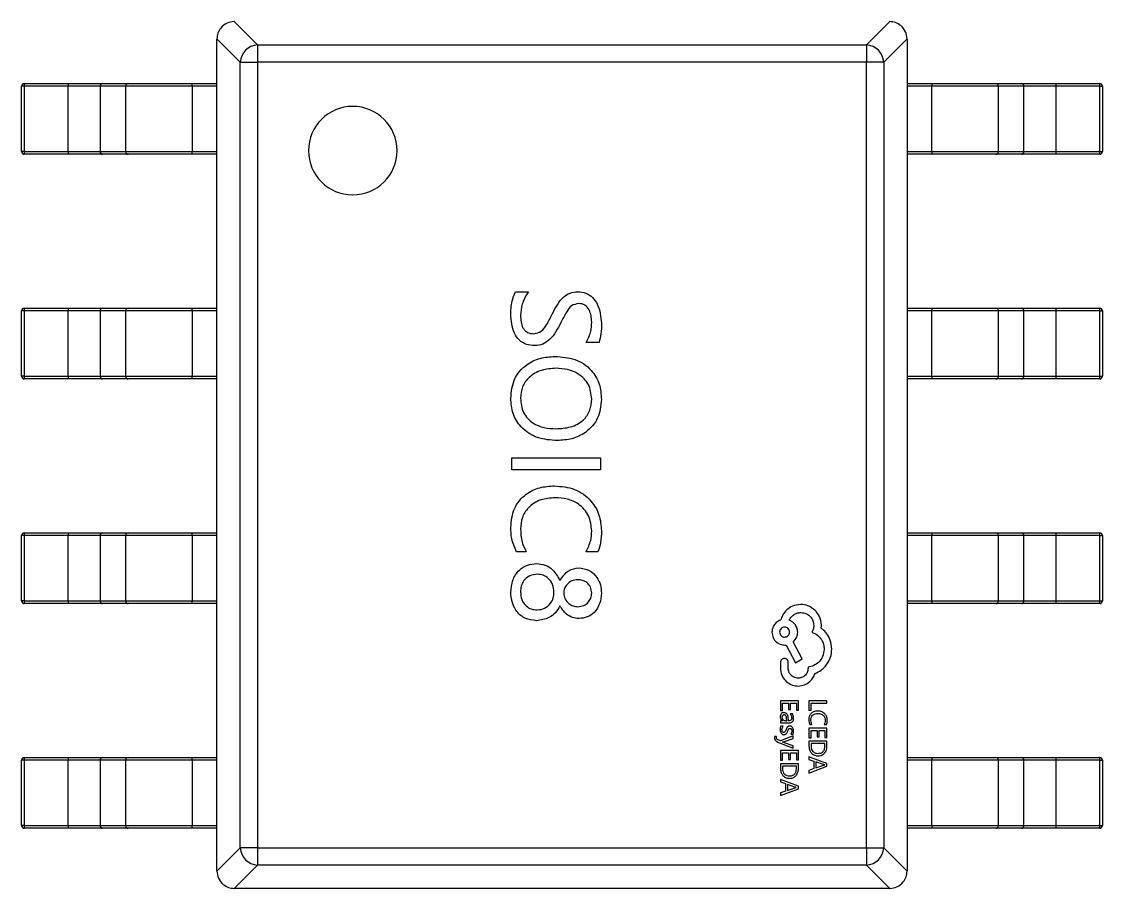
# Model space of a CAD drawing. Header units: millimetres. Extents: x 206 to 880, y 122 to 722.
# Drawn here: x 337.9 to 397.9, y 529.7 to 577.8 of the extents above; entities that cross this region are included whole.
import ezdxf

# ---------------------------------------------------------------- set-up
doc = ezdxf.new("R2010")
doc.units = ezdxf.units.MM

msp = doc.modelspace()

# ---------------------------------------------------------------- linework, layer by layer
at = {"color": 7, "linetype": 'Continuous', "lineweight": 25}
for p, q in [((349.684, 577.819), (350.982, 576.521)), ((384.794, 576.521), (386.092, 577.819)), ((350.024, 575.563), (348.726, 576.861)), ((348.726, 530.652), (348.726, 576.836)), ((387.049, 576.861), (385.751, 575.563)), ((387.049, 576.836), (387.049, 530.652)), ((350.982, 576.521), (384.794, 576.521)), ((350.982, 576.521), (350.982, 575.563)), ((384.794, 576.521), (384.794, 575.563)), ((350.024, 531.925), (350.024, 575.563)), ((350.024, 575.563), (350.982, 575.563)), ((350.982, 575.563), (350.982, 531.925)), ((384.794, 575.563), (350.982, 575.563)), ((385.751, 575.563), (384.794, 575.563)), ((384.794, 531.925), (384.794, 575.563)), ((385.751, 575.563), (385.751, 531.925)), ((338.03, 574.232), (337.888, 574.232)), ((337.888, 570.597), (337.888, 574.232)), ((340.462, 574.232), (338.03, 574.232)), ((338.03, 574.232), (338.03, 570.597)), ((338.035, 574.38), (340.467, 574.38)), ((342.24, 574.232), (340.462, 574.232)), ((340.462, 574.232), (340.462, 570.597)), ((340.467, 574.38), (342.379, 574.38)), ((343.657, 574.232), (342.24, 574.232)), ((342.24, 574.232), (342.24, 570.597)), ((342.379, 574.38), (343.796, 574.38)), ((347.351, 574.232), (343.657, 574.232)), ((343.657, 574.232), (343.657, 570.597)), ((343.796, 574.38), (347.351, 574.38)), ((347.351, 574.232), (347.351, 574.38)), ((347.351, 574.38), (348.726, 574.38)), ((347.351, 574.232), (347.351, 570.597)), ((348.726, 574.232), (347.351, 574.232)), ((387.049, 574.38), (388.424, 574.38)), ((388.424, 574.232), (387.049, 574.232)), ((388.424, 574.38), (391.979, 574.38)), ((388.424, 574.38), (388.424, 574.232)), ((388.424, 570.597), (388.424, 574.232)), ((392.118, 574.232), (388.424, 574.232)), ((391.979, 574.38), (393.397, 574.38)), ((392.118, 570.597), (392.118, 574.232)), ((393.535, 574.232), (392.118, 574.232)), ((393.397, 574.38), (395.308, 574.38)), ((393.535, 570.597), (393.535, 574.232)), ((395.313, 574.232), (393.535, 574.232)), ((395.308, 574.38), (397.74, 574.38)), ((395.313, 570.597), (395.313, 574.232)), ((397.745, 574.232), (395.313, 574.232)), ((397.745, 570.597), (397.745, 574.232)), ((397.745, 574.232), (397.888, 574.232)), ((397.888, 574.232), (397.888, 570.597)), ((338.03, 570.597), (337.888, 570.597)), ((338.03, 570.597), (340.462, 570.597)), ((340.467, 570.449), (338.035, 570.449)), ((340.462, 570.597), (342.24, 570.597)), ((342.379, 570.449), (340.467, 570.449)), ((342.24, 570.597), (343.657, 570.597)), ((343.796, 570.449), (342.379, 570.449)), ((343.657, 570.597), (347.351, 570.597)), ((347.351, 570.449), (343.796, 570.449)), ((347.351, 570.449), (347.351, 570.597)), ((347.351, 570.597), (348.726, 570.597)), ((348.726, 570.449), (347.351, 570.449)), ((387.049, 570.597), (388.424, 570.597)), ((388.424, 570.449), (387.049, 570.449)), ((388.424, 570.597), (392.118, 570.597)), ((388.424, 570.597), (388.424, 570.449)), ((391.979, 570.449), (388.424, 570.449)), ((393.397, 570.449), (391.979, 570.449)), ((392.118, 570.597), (393.535, 570.597)), ((395.308, 570.449), (393.397, 570.449)), ((393.535, 570.597), (395.313, 570.597)), ((397.74, 570.449), (395.308, 570.449)), ((395.313, 570.597), (397.745, 570.597)), ((397.745, 570.597), (397.888, 570.597)), ((365.3, 562.815), (366.019, 562.815)), ((338.03, 561.753), (337.888, 561.753)), ((337.888, 558.117), (337.888, 561.753)), ((340.462, 561.753), (338.03, 561.753)), ((338.03, 561.753), (338.03, 558.117)), ((338.035, 561.9), (340.467, 561.9)), ((342.24, 561.753), (340.462, 561.753)), ((340.462, 561.753), (340.462, 558.117)), ((340.467, 561.9), (342.379, 561.9)), ((343.657, 561.753), (342.24, 561.753)), ((342.24, 561.753), (342.24, 558.117)), ((342.379, 561.9), (343.796, 561.9)), ((347.351, 561.753), (343.657, 561.753)), ((343.657, 561.753), (343.657, 558.117)), ((343.796, 561.9), (347.351, 561.9)), ((347.351, 561.753), (347.351, 561.9)), ((347.351, 561.9), (348.726, 561.9)), ((347.351, 561.753), (347.351, 558.117)), ((348.726, 561.753), (347.351, 561.753)), ((387.049, 561.9), (388.424, 561.9)), ((388.424, 561.753), (387.049, 561.753)), ((388.424, 561.9), (391.979, 561.9)), ((388.424, 561.9), (388.424, 561.753)), ((388.424, 558.117), (388.424, 561.753)), ((392.118, 561.753), (388.424, 561.753)), ((391.979, 561.9), (393.397, 561.9)), ((392.118, 558.117), (392.118, 561.753)), ((393.535, 561.753), (392.118, 561.753)), ((393.397, 561.9), (395.308, 561.9)), ((393.535, 558.117), (393.535, 561.753)), ((395.313, 561.753), (393.535, 561.753)), ((395.308, 561.9), (397.74, 561.9)), ((395.313, 558.117), (395.313, 561.753)), ((397.745, 561.753), (395.313, 561.753)), ((397.745, 558.117), (397.745, 561.753)), ((397.745, 561.753), (397.888, 561.753)), ((397.888, 561.753), (397.888, 558.117)), ((369.943, 559.998), (369.224, 559.998)), ((338.03, 558.117), (337.888, 558.117)), ((338.03, 558.117), (340.462, 558.117)), ((340.462, 558.117), (342.24, 558.117)), ((342.24, 558.117), (343.657, 558.117)), ((343.657, 558.117), (347.351, 558.117)), ((347.351, 557.969), (347.351, 558.117)), ((347.351, 558.117), (348.726, 558.117)), ((387.049, 558.117), (388.424, 558.117)), ((388.424, 558.117), (392.118, 558.117)), ((388.424, 558.117), (388.424, 557.969)), ((392.118, 558.117), (393.535, 558.117)), ((393.535, 558.117), (395.313, 558.117)), ((395.313, 558.117), (397.745, 558.117)), ((397.745, 558.117), (397.888, 558.117)), ((340.467, 557.969), (338.035, 557.969)), ((342.379, 557.969), (340.467, 557.969)), ((343.796, 557.969), (342.379, 557.969)), ((347.351, 557.969), (343.796, 557.969)), ((348.726, 557.969), (347.351, 557.969)), ((388.424, 557.969), (387.049, 557.969)), ((391.979, 557.969), (388.424, 557.969)), ((393.397, 557.969), (391.979, 557.969)), ((395.308, 557.969), (393.397, 557.969)), ((397.74, 557.969), (395.308, 557.969)), ((365.105, 553.587), (370.018, 553.587)), ((365.105, 552.928), (365.105, 553.587)), ((370.018, 553.587), (370.018, 552.928)), ((370.018, 552.928), (365.105, 552.928)), ((338.03, 549.273), (337.888, 549.273)), ((337.888, 545.637), (337.888, 549.273)), ((340.462, 549.273), (338.03, 549.273)), ((338.03, 549.273), (338.03, 545.637)), ((338.035, 549.42), (340.467, 549.42)), ((342.24, 549.273), (340.462, 549.273)), ((340.462, 549.273), (340.462, 545.637)), ((340.467, 549.42), (342.379, 549.42)), ((343.657, 549.273), (342.24, 549.273)), ((342.24, 549.273), (342.24, 545.637)), ((342.379, 549.42), (343.796, 549.42)), ((347.351, 549.273), (343.657, 549.273)), ((343.657, 549.273), (343.657, 545.637)), ((343.796, 549.42), (347.351, 549.42)), ((347.351, 549.273), (347.351, 549.42)), ((347.351, 549.42), (348.726, 549.42)), ((347.351, 549.273), (347.351, 545.637)), ((348.726, 549.273), (347.351, 549.273)), ((387.049, 549.42), (388.424, 549.42)), ((388.424, 549.273), (387.049, 549.273)), ((388.424, 549.42), (391.979, 549.42)), ((388.424, 549.42), (388.424, 549.273)), ((392.118, 549.273), (388.424, 549.273)), ((388.424, 545.637), (388.424, 549.273)), ((391.979, 549.42), (393.397, 549.42)), ((392.118, 545.637), (392.118, 549.273)), ((393.535, 549.273), (392.118, 549.273)), ((393.397, 549.42), (395.308, 549.42)), ((393.535, 545.637), (393.535, 549.273)), ((395.313, 549.273), (393.535, 549.273)), ((395.308, 549.42), (397.74, 549.42)), ((395.313, 545.637), (395.313, 549.273)), ((397.745, 549.273), (395.313, 549.273)), ((397.745, 545.637), (397.745, 549.273)), ((397.745, 549.273), (397.888, 549.273)), ((397.888, 549.273), (397.888, 545.637)), ((365.899, 548.374), (365.36, 548.374)), ((369.883, 548.374), (369.224, 548.374)), ((338.03, 545.637), (337.888, 545.637)), ((338.03, 545.637), (340.462, 545.637)), ((340.467, 545.49), (338.035, 545.49)), ((340.462, 545.637), (342.24, 545.637)), ((342.379, 545.49), (340.467, 545.49)), ((342.24, 545.637), (343.657, 545.637)), ((343.796, 545.49), (342.379, 545.49)), ((343.657, 545.637), (347.351, 545.637)), ((347.351, 545.49), (343.796, 545.49)), ((347.351, 545.49), (347.351, 545.637)), ((347.351, 545.637), (348.726, 545.637)), ((348.726, 545.49), (347.351, 545.49)), ((387.049, 545.637), (388.424, 545.637)), ((388.424, 545.49), (387.049, 545.49)), ((388.424, 545.637), (392.118, 545.637)), ((388.424, 545.637), (388.424, 545.49)), ((391.979, 545.49), (388.424, 545.49)), ((393.397, 545.49), (391.979, 545.49)), ((392.118, 545.637), (393.535, 545.637)), ((395.308, 545.49), (393.397, 545.49)), ((393.535, 545.637), (395.313, 545.637)), ((397.74, 545.49), (395.308, 545.49)), ((395.313, 545.637), (397.745, 545.637)), ((397.745, 545.637), (397.888, 545.637)), ((380.253, 543.188), (380.324, 543.188)), ((380.324, 543.188), (380.85, 542.194)), ((381.226, 542.414), (380.729, 543.366)), ((380.85, 542.194), (381.226, 542.414)), ((380.011, 542.236), (380.011, 541.817)), ((380.445, 541.86), (380.445, 542.179)), ((381.553, 541.959), (381.553, 541.902)), ((381.014, 540.089), (380.015, 540.089)), ((380.015, 540.089), (380.015, 539.552)), ((381.014, 539.575), (381.014, 540.089)), ((381.6, 540.089), (381.6, 539.562)), ((382.599, 540.089), (381.6, 540.089)), ((382.599, 539.96), (382.599, 540.089)), ((380.015, 539.552), (380.129, 539.552)), ((380.129, 539.552), (380.129, 539.96)), ((380.129, 539.96), (380.465, 539.96)), ((380.465, 539.96), (380.465, 539.603)), ((380.465, 539.603), (380.579, 539.603)), ((380.579, 539.603), (380.579, 539.96)), ((380.579, 539.96), (380.899, 539.96)), ((380.899, 539.96), (380.899, 539.575)), ((380.899, 539.575), (381.014, 539.575)), ((381.6, 539.562), (381.714, 539.562)), ((381.714, 539.96), (382.599, 539.96)), ((381.714, 539.562), (381.714, 539.96)), ((380.125, 538.984), (380.015, 538.984)), ((380.015, 538.984), (380.015, 538.859)), ((380.015, 538.859), (380.474, 538.859)), ((380.125, 538.987), (380.125, 538.984)), ((380.305, 538.984), (380.373, 538.984)), ((380.373, 538.984), (380.351, 539.151)), ((380.469, 538.984), (380.439, 539.195)), ((380.679, 539.362), (380.557, 539.362)), ((380.169, 538.689), (380.04, 538.689)), ((380.592, 538.241), (380.713, 538.241)), ((381.6, 538.573), (381.6, 538.036)), ((382.599, 538.573), (381.6, 538.573)), ((381.641, 538.773), (381.765, 538.773)), ((381.714, 538.444), (382.05, 538.444)), ((381.714, 538.036), (381.714, 538.444)), ((382.05, 538.444), (382.05, 538.087)), ((382.165, 538.444), (382.484, 538.444)), ((382.165, 538.087), (382.165, 538.444)), ((382.44, 538.773), (382.575, 538.773)), ((382.484, 538.444), (382.484, 538.059)), ((382.599, 538.059), (382.599, 538.573)), ((379.8, 538.116), (379.689, 538.116)), ((380.016, 537.862), (379.887, 537.917)), ((379.907, 537.781), (380.729, 537.457)), ((380.729, 538.142), (380.016, 537.862)), ((380.133, 537.8), (380.192, 537.816)), ((380.133, 537.797), (380.133, 537.8)), ((380.729, 537.587), (380.191, 537.782)), ((380.192, 537.816), (380.729, 538.002)), ((380.729, 538.002), (380.729, 538.142)), ((381.6, 538.036), (381.714, 538.036)), ((382.599, 537.847), (381.6, 537.847)), ((381.6, 537.847), (381.6, 537.572)), ((381.714, 537.718), (381.714, 537.573)), ((382.484, 537.718), (381.714, 537.718)), ((382.05, 538.087), (382.165, 538.087)), ((382.484, 538.059), (382.599, 538.059)), ((382.484, 537.567), (382.484, 537.718)), ((382.599, 537.562), (382.599, 537.847)), ((380.015, 537.322), (380.015, 536.785)), ((381.014, 537.322), (380.015, 537.322)), ((380.129, 537.193), (380.465, 537.193)), ((380.129, 536.785), (380.129, 537.193)), ((380.465, 537.193), (380.465, 536.836)), ((380.579, 537.193), (380.899, 537.193)), ((380.579, 536.836), (380.579, 537.193)), ((380.729, 537.457), (380.729, 537.587)), ((380.899, 537.193), (380.899, 536.807)), ((381.014, 536.807), (381.014, 537.322)), ((338.03, 536.793), (337.888, 536.793)), ((337.888, 533.158), (337.888, 536.793)), ((340.462, 536.793), (338.03, 536.793)), ((338.03, 536.793), (338.03, 533.158)), ((338.035, 536.941), (340.467, 536.941)), ((342.24, 536.793), (340.462, 536.793)), ((340.462, 536.793), (340.462, 533.158)), ((340.467, 536.941), (342.379, 536.941)), ((343.657, 536.793), (342.24, 536.793)), ((342.24, 536.793), (342.24, 533.158)), ((342.379, 536.941), (343.796, 536.941)), ((347.351, 536.793), (343.657, 536.793)), ((343.657, 536.793), (343.657, 533.158)), ((343.796, 536.941), (347.351, 536.941)), ((347.351, 536.793), (347.351, 536.941)), ((347.351, 536.941), (348.726, 536.941)), ((347.351, 536.793), (347.351, 533.158)), ((348.726, 536.793), (347.351, 536.793)), ((380.015, 536.785), (380.129, 536.785)), ((380.015, 536.596), (380.015, 536.321)), ((381.014, 536.596), (380.015, 536.596)), ((380.899, 536.467), (380.129, 536.467)), ((380.129, 536.467), (380.129, 536.322)), ((380.465, 536.836), (380.579, 536.836)), ((380.899, 536.807), (381.014, 536.807)), ((380.899, 536.316), (380.899, 536.467)), ((381.014, 536.311), (381.014, 536.596)), ((382.599, 536.598), (381.6, 536.978)), ((381.6, 536.978), (381.6, 536.836)), ((381.6, 536.836), (381.873, 536.74)), ((381.6, 536.079), (382.599, 536.46)), ((381.873, 536.74), (381.873, 536.324)), ((381.986, 536.699), (381.986, 536.363)), ((382.402, 536.549), (381.986, 536.699)), ((381.986, 536.363), (382.402, 536.514)), ((382.472, 536.53), (382.472, 536.533)), ((382.599, 536.46), (382.599, 536.598)), ((387.049, 536.941), (388.424, 536.941)), ((388.424, 536.793), (387.049, 536.793)), ((388.424, 536.941), (391.979, 536.941)), ((388.424, 536.941), (388.424, 536.793)), ((388.424, 533.158), (388.424, 536.793)), ((392.118, 536.793), (388.424, 536.793)), ((391.979, 536.941), (393.397, 536.941)), ((392.118, 533.158), (392.118, 536.793)), ((393.535, 536.793), (392.118, 536.793)), ((393.397, 536.941), (395.308, 536.941)), ((393.535, 533.158), (393.535, 536.793)), ((395.313, 536.793), (393.535, 536.793)), ((395.308, 536.941), (397.74, 536.941)), ((395.313, 533.158), (395.313, 536.793)), ((397.745, 536.793), (395.313, 536.793)), ((397.745, 533.158), (397.745, 536.793)), ((397.745, 536.793), (397.888, 536.793)), ((397.888, 536.793), (397.888, 533.158)), ((381.873, 536.324), (381.6, 536.222)), ((381.6, 536.222), (381.6, 536.079)), ((381.014, 535.346), (380.015, 535.727)), ((380.015, 535.727), (380.015, 535.584)), ((380.015, 535.584), (380.288, 535.488)), ((380.015, 534.828), (381.014, 535.208)), ((380.288, 535.488), (380.288, 535.072)), ((380.401, 535.447), (380.401, 535.112)), ((380.816, 535.298), (380.401, 535.447)), ((380.401, 535.112), (380.816, 535.263)), ((380.886, 535.279), (380.886, 535.282)), ((381.014, 535.208), (381.014, 535.346)), ((380.288, 535.072), (380.015, 534.97)), ((380.015, 534.97), (380.015, 534.828)), ((338.03, 533.158), (337.888, 533.158)), ((338.03, 533.158), (340.462, 533.158)), ((340.467, 533.01), (338.035, 533.01)), ((340.462, 533.158), (342.24, 533.158)), ((342.379, 533.01), (340.467, 533.01)), ((342.24, 533.158), (343.657, 533.158)), ((343.796, 533.01), (342.379, 533.01)), ((343.657, 533.158), (347.351, 533.158)), ((347.351, 533.01), (343.796, 533.01)), ((347.351, 533.01), (347.351, 533.158)), ((347.351, 533.158), (348.726, 533.158)), ((348.726, 533.01), (347.351, 533.01)), ((387.049, 533.158), (388.424, 533.158)), ((388.424, 533.01), (387.049, 533.01)), ((388.424, 533.158), (392.118, 533.158)), ((388.424, 533.158), (388.424, 533.01)), ((391.979, 533.01), (388.424, 533.01)), ((393.397, 533.01), (391.979, 533.01)), ((392.118, 533.158), (393.535, 533.158)), ((395.308, 533.01), (393.397, 533.01)), ((393.535, 533.158), (395.313, 533.158)), ((397.74, 533.01), (395.308, 533.01)), ((395.313, 533.158), (397.745, 533.158)), ((397.745, 533.158), (397.888, 533.158)), ((348.726, 530.627), (350.024, 531.925)), ((350.982, 531.925), (350.024, 531.925)), ((350.982, 531.925), (384.794, 531.925)), ((350.982, 531.925), (350.982, 530.967)), ((384.794, 531.925), (384.794, 530.967)), ((384.794, 531.925), (385.751, 531.925)), ((385.751, 531.925), (387.049, 530.627)), ((350.982, 530.967), (349.684, 529.669)), ((384.794, 530.967), (350.982, 530.967)), ((386.092, 529.669), (384.794, 530.967)), ((386.067, 529.669), (349.709, 529.669))]:
    msp.add_line(p, q, dxfattribs=at)
for centre, radius, start, end in [((351.041, 575.504), 1.018, 93.32185, 176.67815), ((384.735, 575.504), 1.018, 3.32185, 86.67815), ((338.035, 574.232), 0.147, 90, 180), ((339.09, 574.269), 1.06, 174.01335, 181.98909), ((341.522, 574.269), 1.06, 174.01335, 181.98909), ((342.383, 574.237), 0.143, 91.83621, 181.72544), ((343.8, 574.237), 0.143, 91.83621, 181.72544), ((391.975, 574.237), 0.143, 358.27456, 88.16379), ((393.392, 574.237), 0.143, 358.27456, 88.16379), ((394.254, 574.269), 1.06, 358.01091, 5.98665), ((397.74, 574.232), 0.147, 0, 90), ((396.686, 574.269), 1.06, 358.01091, 5.98665), ((356.272, 570.65), 2.457, 90, 270), ((356.272, 570.65), 2.457, 270, 90), ((338.035, 570.597), 0.147, 180, 270), ((339.09, 570.56), 1.06, 178.01091, 185.98665), ((341.522, 570.56), 1.06, 178.01091, 185.98665), ((342.383, 570.592), 0.143, 178.27456, 268.16379), ((343.8, 570.592), 0.143, 178.27456, 268.16379), ((391.975, 570.592), 0.143, 271.83621, 1.72544), ((393.392, 570.592), 0.143, 271.83621, 1.72544), ((394.254, 570.56), 1.06, 354.01335, 1.98909), ((397.74, 570.597), 0.147, 270, 0), ((396.686, 570.56), 1.06, 354.01335, 1.98909), ((338.035, 561.753), 0.147, 90, 180), ((339.09, 561.789), 1.06, 174.01335, 181.98909), ((341.522, 561.789), 1.06, 174.01335, 181.98909), ((342.383, 561.757), 0.143, 91.83621, 181.72544), ((343.8, 561.757), 0.143, 91.83621, 181.72544), ((391.975, 561.757), 0.143, 358.27456, 88.16379), ((393.392, 561.757), 0.143, 358.27456, 88.16379), ((394.254, 561.789), 1.06, 358.01091, 5.98665), ((397.74, 561.753), 0.147, 0, 90), ((396.686, 561.789), 1.06, 358.01091, 5.98665), ((338.035, 558.117), 0.147, 180, 270), ((339.09, 558.08), 1.06, 178.01091, 185.98665), ((341.522, 558.08), 1.06, 178.01091, 185.98665), ((342.383, 558.113), 0.143, 178.27456, 268.16379), ((343.8, 558.113), 0.143, 178.27456, 268.16379), ((391.975, 558.113), 0.143, 271.83621, 1.72544), ((393.392, 558.113), 0.143, 271.83621, 1.72544), ((394.254, 558.08), 1.06, 354.01335, 1.98909), ((397.74, 558.117), 0.147, 270, 0), ((396.686, 558.08), 1.06, 354.01335, 1.98909), ((338.035, 549.273), 0.147, 90, 180), ((339.09, 549.31), 1.06, 174.01335, 181.98909), ((341.522, 549.31), 1.06, 174.01335, 181.98909), ((342.383, 549.277), 0.143, 91.83621, 181.72544), ((343.8, 549.277), 0.143, 91.83621, 181.72544), ((391.975, 549.277), 0.143, 358.27456, 88.16379), ((393.392, 549.277), 0.143, 358.27456, 88.16379), ((394.254, 549.31), 1.06, 358.01091, 5.98665), ((397.74, 549.273), 0.147, 0, 90), ((396.686, 549.31), 1.06, 358.01091, 5.98665), ((338.035, 545.637), 0.147, 180, 270), ((339.09, 545.6), 1.06, 178.01091, 185.98665), ((341.522, 545.6), 1.06, 178.01091, 185.98665), ((342.383, 545.633), 0.143, 178.27456, 268.16379), ((343.8, 545.633), 0.143, 178.27456, 268.16379), ((391.975, 545.633), 0.143, 271.83621, 1.72544), ((393.392, 545.633), 0.143, 271.83621, 1.72544), ((394.254, 545.6), 1.06, 354.01335, 1.98909), ((397.74, 545.637), 0.147, 270, 0), ((396.686, 545.6), 1.06, 354.01335, 1.98909), ((338.035, 536.793), 0.147, 90, 180), ((339.09, 536.83), 1.06, 174.01335, 181.98909), ((341.522, 536.83), 1.06, 174.01335, 181.98909), ((342.383, 536.798), 0.143, 91.83621, 181.72544), ((343.8, 536.798), 0.143, 91.83621, 181.72544), ((391.975, 536.798), 0.143, 358.27456, 88.16379), ((393.392, 536.798), 0.143, 358.27456, 88.16379), ((394.254, 536.83), 1.06, 358.01091, 5.98665), ((397.74, 536.793), 0.147, 0, 90), ((396.686, 536.83), 1.06, 358.01091, 5.98665), ((338.035, 533.158), 0.147, 180, 270), ((339.09, 533.121), 1.06, 178.01091, 185.98665), ((341.522, 533.121), 1.06, 178.01091, 185.98665), ((342.383, 533.153), 0.143, 178.27456, 268.16379), ((343.8, 533.153), 0.143, 178.27456, 268.16379), ((391.975, 533.153), 0.143, 271.83621, 1.72544), ((393.392, 533.153), 0.143, 271.83621, 1.72544), ((394.254, 533.121), 1.06, 354.01335, 1.98909), ((397.74, 533.158), 0.147, 270, 0), ((396.686, 533.121), 1.06, 354.01335, 1.98909), ((351.041, 531.984), 1.018, 183.32185, 266.67815), ((384.735, 531.984), 1.018, 273.32185, 356.67815)]:
    msp.add_arc(centre, radius, start, end, dxfattribs=at)
for points, knots in [([(349.684, 577.819), (349.549, 577.799), (349.27, 577.758), (348.953, 577.5), (348.764, 577.182), (348.739, 576.966), (348.726, 576.861)], [0, 0, 0, 0, 0.271282, 0.562116, 0.78869, 1, 1, 1, 1]), ([(349.709, 577.819), (349.704, 577.819), (349.696, 577.819), (349.687, 577.819), (349.684, 577.819)], [0, 0, 0, 0, 0.559219, 1, 1, 1, 1]), ([(386.092, 577.819), (386.087, 577.819), (386.079, 577.819), (386.07, 577.819), (386.067, 577.819)], [0, 0, 0, 0, 0.560693, 1, 1, 1, 1]), ([(387.049, 576.861), (387.029, 576.996), (386.989, 577.274), (386.731, 577.592), (386.413, 577.78), (386.196, 577.806), (386.092, 577.819)], [0, 0, 0, 0, 0.271282, 0.562116, 0.78869, 1, 1, 1, 1]), ([(348.726, 576.861), (348.726, 576.857), (348.726, 576.848), (348.726, 576.84), (348.726, 576.836)], [0, 0, 0, 0, 0.560693, 1, 1, 1, 1]), ([(387.049, 576.836), (387.049, 576.841), (387.049, 576.849), (387.049, 576.858), (387.049, 576.861)], [0, 0, 0, 0, 0.559219, 1, 1, 1, 1]), ([(365.045, 561.578), (365.058, 561.817), (365.081, 562.242), (365.233, 562.64), (365.3, 562.815)], [0, 0, 0, 0, 0.560756, 1, 1, 1, 1]), ([(366.019, 562.815), (365.883, 562.588), (365.639, 562.182), (365.601, 561.712), (365.584, 561.505)], [0, 0, 0, 0, 0.558998, 1, 1, 1, 1]), ([(367.366, 561.613), (367.451, 561.775), (367.621, 562.097), (367.918, 562.516), (368.329, 562.775), (368.616, 562.801), (368.76, 562.815)], [0, 0, 0, 0, 0.280795, 0.560953, 0.780376, 1, 1, 1, 1]), ([(368.76, 562.815), (368.913, 562.801), (369.218, 562.773), (369.605, 562.503), (369.99, 561.955), (370.042, 561.439), (370.078, 561.077)], [0, 0, 0, 0, 0.186987, 0.373784, 0.561149, 1, 1, 1, 1]), ([(366.317, 560.478), (366.469, 560.512), (366.774, 560.579), (367.091, 561.054), (367.262, 561.401), (367.366, 561.613)], [0, 0, 0, 0, 0.27653, 0.556906, 1, 1, 1, 1]), ([(368.825, 562.155), (368.679, 562.131), (368.388, 562.083), (368.096, 561.628), (367.929, 561.308), (367.827, 561.112)], [0, 0, 0, 0, 0.27702, 0.557275, 1, 1, 1, 1]), ([(369.539, 561.129), (369.519, 561.366), (369.489, 561.72), (369.216, 562.048), (369, 562.144), (368.883, 562.152), (368.825, 562.155)], [0, 0, 0, 0, 0.49891, 0.748586, 0.874219, 1, 1, 1, 1]), ([(366.372, 559.819), (366.216, 559.83), (365.904, 559.853), (365.496, 560.11), (365.109, 560.678), (365.071, 561.207), (365.045, 561.578)], [0, 0, 0, 0, 0.187113, 0.37369, 0.560725, 1, 1, 1, 1]), ([(365.584, 561.505), (365.596, 561.259), (365.612, 560.952), (365.821, 560.657), (366.014, 560.508), (366.196, 560.49), (366.317, 560.478)], [0, 0, 0, 0, 0.499123, 0.624821, 0.750361, 1, 1, 1, 1]), ([(367.827, 561.112), (367.741, 560.939), (367.567, 560.596), (367.245, 560.162), (366.827, 559.869), (366.523, 559.835), (366.372, 559.819)], [0, 0, 0, 0, 0.280788, 0.560993, 0.780634, 1, 1, 1, 1]), ([(369.224, 559.998), (369.33, 560.197), (369.518, 560.552), (369.533, 560.953), (369.539, 561.129)], [0, 0, 0, 0, 0.558879, 1, 1, 1, 1]), ([(370.078, 561.077), (370.078, 560.872), (370.077, 560.507), (369.984, 560.154), (369.943, 559.998)], [0, 0, 0, 0, 0.560489, 1, 1, 1, 1]), ([(365.045, 556.905), (365.08, 557.263), (365.149, 557.978), (365.832, 558.762), (366.665, 559.167), (367.224, 559.202), (367.504, 559.219)], [0, 0, 0, 0, 0.279788, 0.558791, 0.77914, 1, 1, 1, 1]), ([(367.504, 559.219), (367.876, 559.193), (368.62, 559.14), (369.519, 558.547), (370.016, 557.703), (370.057, 557.118), (370.078, 556.826)], [0, 0, 0, 0, 0.280461, 0.559571, 0.77945, 1, 1, 1, 1]), ([(367.557, 558.56), (367.286, 558.543), (366.744, 558.507), (366.069, 558.124), (365.644, 557.544), (365.604, 557.117), (365.584, 556.903)], [0, 0, 0, 0, 0.280712, 0.560175, 0.779936, 1, 1, 1, 1]), ([(369.539, 556.862), (369.505, 557.138), (369.436, 557.69), (368.859, 558.252), (368.204, 558.525), (367.773, 558.548), (367.557, 558.56)], [0, 0, 0, 0, 0.279111, 0.558287, 0.778915, 1, 1, 1, 1]), ([(367.62, 554.546), (367.25, 554.571), (366.512, 554.622), (365.615, 555.203), (365.11, 556.034), (365.067, 556.615), (365.045, 556.905)], [0, 0, 0, 0, 0.280529, 0.559645, 0.779524, 1, 1, 1, 1]), ([(365.584, 556.903), (365.612, 556.626), (365.667, 556.072), (366.233, 555.488), (366.9, 555.236), (367.331, 555.215), (367.548, 555.205)], [0, 0, 0, 0, 0.279646, 0.558218, 0.778799, 1, 1, 1, 1]), ([(367.548, 555.205), (367.822, 555.219), (368.37, 555.247), (369.072, 555.611), (369.487, 556.213), (369.522, 556.646), (369.539, 556.862)], [0, 0, 0, 0, 0.28096, 0.56014, 0.779706, 1, 1, 1, 1]), ([(370.078, 556.826), (370.042, 556.471), (369.969, 555.761), (369.281, 554.992), (368.452, 554.597), (367.897, 554.563), (367.62, 554.546)], [0, 0, 0, 0, 0.279655, 0.558727, 0.779117, 1, 1, 1, 1]), ([(365.045, 549.726), (365.078, 550.081), (365.144, 550.789), (365.809, 551.579), (366.637, 551.978), (367.191, 552.012), (367.469, 552.029)], [0, 0, 0, 0, 0.279891, 0.55882, 0.77913, 1, 1, 1, 1]), ([(367.469, 552.029), (367.85, 551.997), (368.612, 551.934), (369.497, 551.283), (370.007, 550.427), (370.054, 549.83), (370.078, 549.531)], [0, 0, 0, 0, 0.280178, 0.55937, 0.779494, 1, 1, 1, 1]), ([(367.509, 551.37), (367.235, 551.351), (366.688, 551.314), (366.023, 550.889), (365.636, 550.281), (365.602, 549.851), (365.584, 549.635)], [0, 0, 0, 0, 0.280537, 0.559694, 0.779605, 1, 1, 1, 1]), ([(369.539, 549.525), (369.507, 549.815), (369.445, 550.396), (368.876, 551.024), (368.191, 551.332), (367.736, 551.358), (367.509, 551.37)], [0, 0, 0, 0, 0.279547, 0.558661, 0.779038, 1, 1, 1, 1]), ([(365.36, 548.374), (365.254, 548.616), (365.064, 549.048), (365.051, 549.519), (365.045, 549.726)], [0, 0, 0, 0, 0.55911, 1, 1, 1, 1]), ([(365.584, 549.635), (365.597, 549.388), (365.62, 548.946), (365.814, 548.549), (365.899, 548.374)], [0, 0, 0, 0, 0.55999, 1, 1, 1, 1]), ([(369.224, 548.374), (369.326, 548.578), (369.508, 548.942), (369.529, 549.347), (369.539, 549.525)], [0, 0, 0, 0, 0.559563, 1, 1, 1, 1]), ([(370.078, 549.531), (370.073, 549.309), (370.064, 548.914), (369.938, 548.539), (369.883, 548.374)], [0, 0, 0, 0, 0.560226, 1, 1, 1, 1]), ([(365.045, 546.129), (365.065, 546.354), (365.104, 546.802), (365.457, 547.344), (365.954, 547.665), (366.307, 547.699), (366.483, 547.715)], [0, 0, 0, 0, 0.280339, 0.559773, 0.779853, 1, 1, 1, 1]), ([(366.483, 547.715), (366.641, 547.697), (366.957, 547.661), (367.453, 547.35), (367.647, 546.988), (367.766, 546.768)], [0, 0, 0, 0, 0.280462, 0.56137, 1, 1, 1, 1]), ([(367.766, 546.768), (367.914, 546.982), (368.18, 547.365), (368.633, 547.442), (368.832, 547.476)], [0, 0, 0, 0, 0.560389, 1, 1, 1, 1]), ([(368.832, 547.476), (369.028, 547.448), (369.42, 547.392), (369.828, 546.991), (370.044, 546.531), (370.067, 546.223), (370.078, 546.069)], [0, 0, 0, 0, 0.279077, 0.558438, 0.779121, 1, 1, 1, 1]), ([(366.515, 547.116), (366.371, 547.102), (366.084, 547.075), (365.764, 546.805), (365.605, 546.467), (365.591, 546.243), (365.584, 546.13)], [0, 0, 0, 0, 0.279808, 0.558726, 0.779119, 1, 1, 1, 1]), ([(367.442, 546.13), (367.429, 546.272), (367.403, 546.556), (367.165, 546.888), (366.85, 547.088), (366.627, 547.107), (366.515, 547.116)], [0, 0, 0, 0, 0.28007, 0.559556, 0.779625, 1, 1, 1, 1]), ([(368.763, 546.817), (368.65, 546.804), (368.425, 546.779), (368.169, 546.583), (368.007, 546.337), (367.99, 546.161), (367.981, 546.072)], [0, 0, 0, 0, 0.279784, 0.559688, 0.77983, 1, 1, 1, 1]), ([(369.539, 546.072), (369.526, 546.185), (369.501, 546.411), (369.287, 546.658), (369.028, 546.797), (368.851, 546.81), (368.763, 546.817)], [0, 0, 0, 0, 0.279605, 0.559055, 0.779344, 1, 1, 1, 1]), ([(366.483, 544.54), (366.257, 544.567), (365.807, 544.62), (365.323, 545.067), (365.082, 545.599), (365.057, 545.953), (365.045, 546.129)], [0, 0, 0, 0, 0.279398, 0.558371, 0.779032, 1, 1, 1, 1]), ([(365.584, 546.13), (365.596, 545.987), (365.62, 545.701), (365.858, 545.363), (366.177, 545.166), (366.402, 545.148), (366.515, 545.139)], [0, 0, 0, 0, 0.280271, 0.559618, 0.779536, 1, 1, 1, 1]), ([(366.515, 545.139), (366.657, 545.156), (366.942, 545.191), (367.247, 545.468), (367.419, 545.795), (367.434, 546.019), (367.442, 546.13)], [0, 0, 0, 0, 0.279333, 0.558931, 0.779289, 1, 1, 1, 1]), ([(367.981, 546.072), (367.996, 545.959), (368.025, 545.733), (368.244, 545.492), (368.497, 545.342), (368.674, 545.326), (368.763, 545.319)], [0, 0, 0, 0, 0.279284, 0.559229, 0.779559, 1, 1, 1, 1]), ([(368.763, 545.319), (368.876, 545.33), (369.103, 545.354), (369.36, 545.554), (369.517, 545.805), (369.532, 545.983), (369.539, 546.072)], [0, 0, 0, 0, 0.279834, 0.559504, 0.779583, 1, 1, 1, 1]), ([(370.078, 546.069), (370.06, 545.873), (370.024, 545.48), (369.722, 545.004), (369.295, 544.709), (368.986, 544.676), (368.832, 544.659)], [0, 0, 0, 0, 0.28025, 0.559889, 0.779966, 1, 1, 1, 1]), ([(381.141, 545.44), (380.981, 545.423), (380.695, 545.392), (380.467, 545.219), (380.367, 545.142)], [0, 0, 0, 0, 0.557939, 1, 1, 1, 1]), ([(381.951, 545.107), (381.817, 545.212), (381.578, 545.401), (381.275, 545.428), (381.141, 545.44)], [0, 0, 0, 0, 0.557202, 1, 1, 1, 1]), ([(367.766, 545.361), (367.693, 545.229), (367.546, 544.965), (367.103, 544.633), (366.718, 544.575), (366.483, 544.54)], [0, 0, 0, 0, 0.280573, 0.561506, 1, 1, 1, 1]), ([(368.832, 544.659), (368.707, 544.673), (368.458, 544.7), (368.062, 544.933), (367.878, 545.199), (367.766, 545.361)], [0, 0, 0, 0, 0.280103, 0.560527, 1, 1, 1, 1]), ([(380.367, 545.142), (380.28, 545.049), (380.126, 544.883), (380.056, 544.668), (380.026, 544.574)], [0, 0, 0, 0, 0.560871, 1, 1, 1, 1]), ([(380.502, 544.567), (380.539, 544.633), (380.615, 544.766), (380.786, 544.898), (380.97, 544.979), (381.093, 544.988), (381.155, 544.993)], [0, 0, 0, 0, 0.276785, 0.552833, 0.772739, 1, 1, 1, 1]), ([(381.155, 544.993), (381.261, 544.979), (381.469, 544.952), (381.7, 544.762), (381.84, 544.53), (381.857, 544.366), (381.866, 544.282)], [0, 0, 0, 0, 0.283316, 0.558049, 0.775434, 1, 1, 1, 1]), ([(382.292, 544.29), (382.272, 544.46), (382.236, 544.767), (382.039, 545.002), (381.951, 545.107)], [0, 0, 0, 0, 0.556227, 1, 1, 1, 1]), ([(380.026, 544.574), (379.95, 544.54), (379.8, 544.473), (379.648, 544.294), (379.558, 544.098), (379.548, 543.966), (379.543, 543.899)], [0, 0, 0, 0, 0.277909, 0.553175, 0.772919, 1, 1, 1, 1]), ([(380.971, 543.899), (380.962, 543.982), (380.945, 544.146), (380.824, 544.343), (380.674, 544.487), (380.559, 544.54), (380.502, 544.567)], [0, 0, 0, 0, 0.28669, 0.564822, 0.782131, 1, 1, 1, 1]), ([(381.866, 544.282), (381.859, 544.207), (381.847, 544.074), (381.786, 543.957), (381.759, 543.906)], [0, 0, 0, 0, 0.569438, 1, 1, 1, 1]), ([(382.278, 544.126), (382.282, 544.156), (382.289, 544.211), (382.291, 544.265), (382.292, 544.29)], [0, 0, 0, 0, 0.560098, 1, 1, 1, 1]), ([(379.543, 543.899), (379.556, 543.793), (379.584, 543.585), (379.774, 543.354), (380.005, 543.214), (380.169, 543.197), (380.253, 543.188)], [0, 0, 0, 0, 0.283316, 0.558049, 0.775434, 1, 1, 1, 1]), ([(380.523, 543.906), (380.519, 543.942), (380.51, 544.014), (380.447, 544.105), (380.357, 544.168), (380.246, 544.191), (380.135, 544.168), (380.044, 544.105), (379.981, 544.014), (379.973, 543.942), (379.969, 543.906)], [0, 0, 0, 0, 0.125297, 0.247808, 0.371076, 0.5, 0.628924, 0.752192, 0.874703, 1, 1, 1, 1]), ([(379.969, 543.906), (379.973, 543.868), (379.982, 543.795), (380.047, 543.704), (380.138, 543.643), (380.247, 543.621), (380.357, 543.644), (380.447, 543.706), (380.51, 543.798), (380.519, 543.87), (380.523, 543.906)], [0, 0, 0, 0, 0.128923, 0.252192, 0.374703, 0.5, 0.628924, 0.752192, 0.874703, 1, 1, 1, 1]), ([(380.729, 543.366), (380.804, 543.45), (380.942, 543.603), (380.962, 543.807), (380.971, 543.899)], [0, 0, 0, 0, 0.54889, 1, 1, 1, 1]), ([(381.759, 543.906), (381.865, 543.858), (382.076, 543.762), (382.291, 543.513), (382.419, 543.236), (382.434, 543.049), (382.441, 542.954)], [0, 0, 0, 0, 0.277461, 0.551779, 0.771142, 1, 1, 1, 1]), ([(382.59, 543.814), (382.539, 543.878), (382.446, 543.993), (382.33, 544.085), (382.278, 544.126)], [0, 0, 0, 0, 0.55532, 1, 1, 1, 1]), ([(382.867, 542.961), (382.852, 543.133), (382.823, 543.439), (382.661, 543.699), (382.59, 543.814)], [0, 0, 0, 0, 0.56138, 1, 1, 1, 1]), ([(380.232, 542.442), (380.201, 542.438), (380.139, 542.43), (380.069, 542.376), (380.024, 542.309), (380.016, 542.261), (380.011, 542.236)], [0, 0, 0, 0, 0.281447, 0.55884, 0.777519, 1, 1, 1, 1]), ([(380.452, 542.222), (380.448, 542.255), (380.439, 542.319), (380.38, 542.391), (380.308, 542.434), (380.258, 542.44), (380.232, 542.442)], [0, 0, 0, 0, 0.283042, 0.558142, 0.775723, 1, 1, 1, 1]), ([(382.441, 542.954), (382.424, 542.815), (382.391, 542.542), (382.157, 542.23), (381.869, 542.026), (381.659, 541.982), (381.553, 541.959)], [0, 0, 0, 0, 0.284476, 0.560431, 0.77786, 1, 1, 1, 1]), ([(382.498, 541.995), (382.615, 542.158), (382.822, 542.45), (382.854, 542.805), (382.867, 542.961)], [0, 0, 0, 0, 0.560447, 1, 1, 1, 1]), ([(380.011, 541.817), (380.039, 541.68), (380.087, 541.434), (380.256, 541.252), (380.331, 541.171)], [0, 0, 0, 0, 0.557617, 1, 1, 1, 1]), ([(380.445, 542.179), (380.446, 542.187), (380.449, 542.202), (380.451, 542.216), (380.452, 542.222)], [0, 0, 0, 0, 0.560796, 1, 1, 1, 1]), ([(380.999, 541.348), (380.92, 541.358), (380.765, 541.376), (380.589, 541.51), (380.476, 541.677), (380.455, 541.798), (380.445, 541.86)], [0, 0, 0, 0, 0.283961, 0.558121, 0.774973, 1, 1, 1, 1]), ([(381.553, 541.902), (381.542, 541.82), (381.521, 541.658), (381.373, 541.477), (381.192, 541.368), (381.064, 541.355), (380.999, 541.348)], [0, 0, 0, 0, 0.283534, 0.557975, 0.775205, 1, 1, 1, 1]), ([(381.937, 541.611), (382.053, 541.665), (382.263, 541.761), (382.426, 541.923), (382.498, 541.995)], [0, 0, 0, 0, 0.556897, 1, 1, 1, 1]), ([(381.006, 540.908), (381.123, 540.922), (381.355, 540.951), (381.632, 541.131), (381.833, 541.355), (381.902, 541.525), (381.937, 541.611)], [0, 0, 0, 0, 0.281479, 0.558611, 0.777607, 1, 1, 1, 1]), ([(380.331, 541.171), (380.445, 541.087), (380.647, 540.938), (380.896, 540.917), (381.006, 540.908)], [0, 0, 0, 0, 0.560121, 1, 1, 1, 1]), ([(380.206, 539.432), (380.173, 539.429), (380.115, 539.425), (380.072, 539.387), (380.054, 539.371)], [0, 0, 0, 0, 0.577345, 1, 1, 1, 1]), ([(380.439, 539.195), (380.434, 539.222), (380.425, 539.273), (380.395, 539.339), (380.35, 539.392), (380.284, 539.427), (380.233, 539.43), (380.206, 539.432)], [0, 0, 0, 0, 0.223087, 0.413842, 0.584193, 0.78082, 1, 1, 1, 1]), ([(382.081, 539.522), (382.003, 539.516), (381.869, 539.507), (381.764, 539.427), (381.72, 539.393)], [0, 0, 0, 0, 0.582615, 1, 1, 1, 1]), ([(382.469, 539.377), (382.407, 539.424), (382.291, 539.51), (382.148, 539.518), (382.081, 539.522)], [0, 0, 0, 0, 0.535916, 1, 1, 1, 1]), ([(380.054, 539.371), (380.036, 539.345), (380.002, 539.295), (379.999, 539.234), (379.998, 539.206)], [0, 0, 0, 0, 0.527593, 1, 1, 1, 1]), ([(379.998, 539.206), (380, 539.18), (380.003, 539.131), (380.041, 539.048), (380.093, 539.011), (380.125, 538.987)], [0, 0, 0, 0, 0.287353, 0.555636, 1, 1, 1, 1]), ([(380.133, 539.269), (380.123, 539.254), (380.103, 539.225), (380.101, 539.19), (380.101, 539.173)], [0, 0, 0, 0, 0.529978, 1, 1, 1, 1]), ([(380.101, 539.173), (380.104, 539.144), (380.109, 539.092), (380.144, 539.054), (380.159, 539.038)], [0, 0, 0, 0, 0.563392, 1, 1, 1, 1]), ([(380.216, 539.305), (380.207, 539.305), (380.189, 539.304), (380.159, 539.293), (380.143, 539.278), (380.133, 539.269)], [0, 0, 0, 0, 0.292626, 0.566552, 1, 1, 1, 1]), ([(380.159, 539.038), (380.183, 539.02), (380.226, 538.989), (380.28, 538.985), (380.305, 538.984)], [0, 0, 0, 0, 0.542182, 1, 1, 1, 1]), ([(380.307, 539.272), (380.3, 539.278), (380.287, 539.289), (380.256, 539.303), (380.232, 539.304), (380.216, 539.305)], [0, 0, 0, 0, 0.259426, 0.527409, 1, 1, 1, 1]), ([(380.351, 539.151), (380.347, 539.179), (380.34, 539.223), (380.315, 539.259), (380.307, 539.272)], [0, 0, 0, 0, 0.641649, 1, 1, 1, 1]), ([(380.643, 539.128), (380.642, 539.112), (380.641, 539.081), (380.621, 539.039), (380.586, 539.007), (380.533, 538.987), (380.492, 538.985), (380.469, 538.984)], [0, 0, 0, 0, 0.190633, 0.356708, 0.518791, 0.733962, 1, 1, 1, 1]), ([(380.474, 538.859), (380.505, 538.86), (380.562, 538.863), (380.639, 538.89), (380.7, 538.94), (380.74, 539.02), (380.743, 539.083), (380.745, 539.117)], [0, 0, 0, 0, 0.215736, 0.397382, 0.561541, 0.761757, 1, 1, 1, 1]), ([(380.557, 539.362), (380.585, 539.322), (380.633, 539.251), (380.64, 539.166), (380.643, 539.128)], [0, 0, 0, 0, 0.566346, 1, 1, 1, 1]), ([(380.745, 539.117), (380.742, 539.166), (380.737, 539.253), (380.696, 539.33), (380.679, 539.362)], [0, 0, 0, 0, 0.572828, 1, 1, 1, 1]), ([(381.72, 539.393), (381.676, 539.339), (381.595, 539.238), (381.587, 539.11), (381.583, 539.05)], [0, 0, 0, 0, 0.538195, 1, 1, 1, 1]), ([(381.583, 539.05), (381.585, 538.993), (381.589, 538.897), (381.626, 538.809), (381.641, 538.773)], [0, 0, 0, 0, 0.595834, 1, 1, 1, 1]), ([(381.698, 539.031), (381.703, 539.087), (381.712, 539.184), (381.776, 539.257), (381.803, 539.288)], [0, 0, 0, 0, 0.571087, 1, 1, 1, 1]), ([(381.765, 538.773), (381.744, 538.818), (381.704, 538.899), (381.7, 538.99), (381.698, 539.031)], [0, 0, 0, 0, 0.540106, 1, 1, 1, 1]), ([(381.803, 539.288), (381.849, 539.32), (381.935, 539.379), (382.039, 539.384), (382.088, 539.386)], [0, 0, 0, 0, 0.528199, 1, 1, 1, 1]), ([(382.088, 539.386), (382.153, 539.382), (382.264, 539.375), (382.352, 539.309), (382.389, 539.281)], [0, 0, 0, 0, 0.585906, 1, 1, 1, 1]), ([(382.389, 539.281), (382.424, 539.238), (382.49, 539.158), (382.497, 539.056), (382.5, 539.009)], [0, 0, 0, 0, 0.545172, 1, 1, 1, 1]), ([(382.5, 539.009), (382.497, 538.962), (382.492, 538.88), (382.456, 538.806), (382.44, 538.773)], [0, 0, 0, 0, 0.564823, 1, 1, 1, 1]), ([(382.616, 539.01), (382.609, 539.089), (382.596, 539.227), (382.507, 539.332), (382.469, 539.377)], [0, 0, 0, 0, 0.568137, 1, 1, 1, 1]), ([(382.575, 538.773), (382.588, 538.813), (382.614, 538.89), (382.615, 538.971), (382.616, 539.01)], [0, 0, 0, 0, 0.516592, 1, 1, 1, 1]), ([(380.04, 538.689), (380.027, 538.656), (380.002, 538.594), (379.999, 538.527), (379.998, 538.496)], [0, 0, 0, 0, 0.535911, 1, 1, 1, 1]), ([(379.998, 538.496), (380, 538.452), (380.004, 538.378), (380.04, 538.314), (380.055, 538.288)], [0, 0, 0, 0, 0.5931, 1, 1, 1, 1]), ([(380.055, 538.288), (380.066, 538.274), (380.087, 538.248), (380.139, 538.214), (380.182, 538.21), (380.209, 538.207)], [0, 0, 0, 0, 0.287771, 0.558422, 1, 1, 1, 1]), ([(380.1, 538.483), (380.104, 538.524), (380.111, 538.598), (380.151, 538.661), (380.169, 538.689)], [0, 0, 0, 0, 0.549511, 1, 1, 1, 1]), ([(380.197, 538.336), (380.186, 538.336), (380.164, 538.338), (380.136, 538.355), (380.115, 538.385), (380.102, 538.429), (380.101, 538.464), (380.1, 538.483)], [0, 0, 0, 0, 0.16617, 0.317863, 0.479198, 0.70885, 1, 1, 1, 1]), ([(380.265, 538.368), (380.26, 538.362), (380.25, 538.352), (380.227, 538.339), (380.208, 538.337), (380.197, 538.336)], [0, 0, 0, 0, 0.288352, 0.560641, 1, 1, 1, 1]), ([(380.209, 538.207), (380.234, 538.209), (380.277, 538.213), (380.312, 538.238), (380.327, 538.249)], [0, 0, 0, 0, 0.572606, 1, 1, 1, 1]), ([(380.329, 538.499), (380.317, 538.468), (380.3, 538.422), (380.274, 538.381), (380.265, 538.368)], [0, 0, 0, 0, 0.667818, 1, 1, 1, 1]), ([(380.327, 538.249), (380.336, 538.259), (380.357, 538.28), (380.389, 538.334), (380.407, 538.38), (380.42, 538.41)], [0, 0, 0, 0, 0.211881, 0.474285, 1, 1, 1, 1]), ([(380.423, 538.653), (380.414, 538.644), (380.393, 538.625), (380.361, 538.573), (380.341, 538.529), (380.329, 538.499)], [0, 0, 0, 0, 0.204051, 0.464555, 1, 1, 1, 1]), ([(380.42, 538.41), (380.431, 538.439), (380.447, 538.482), (380.472, 538.52), (380.481, 538.532)], [0, 0, 0, 0, 0.676699, 1, 1, 1, 1]), ([(380.536, 538.688), (380.513, 538.687), (380.472, 538.684), (380.438, 538.662), (380.423, 538.653)], [0, 0, 0, 0, 0.573775, 1, 1, 1, 1]), ([(380.481, 538.532), (380.491, 538.541), (380.51, 538.557), (380.535, 538.559), (380.547, 538.559)], [0, 0, 0, 0, 0.533014, 1, 1, 1, 1]), ([(380.688, 538.608), (380.677, 538.622), (380.656, 538.648), (380.605, 538.681), (380.562, 538.686), (380.536, 538.688)], [0, 0, 0, 0, 0.292205, 0.564001, 1, 1, 1, 1]), ([(380.547, 538.559), (380.555, 538.559), (380.57, 538.558), (380.596, 538.546), (380.609, 538.531), (380.617, 538.521)], [0, 0, 0, 0, 0.279552, 0.548934, 1, 1, 1, 1]), ([(380.643, 538.423), (380.641, 538.386), (380.636, 538.322), (380.605, 538.266), (380.592, 538.241)], [0, 0, 0, 0, 0.567156, 1, 1, 1, 1]), ([(380.617, 538.521), (380.625, 538.505), (380.642, 538.474), (380.643, 538.439), (380.643, 538.423)], [0, 0, 0, 0, 0.523627, 1, 1, 1, 1]), ([(380.745, 538.41), (380.743, 538.452), (380.738, 538.522), (380.703, 538.583), (380.688, 538.608)], [0, 0, 0, 0, 0.581614, 1, 1, 1, 1]), ([(380.713, 538.241), (380.723, 538.272), (380.742, 538.327), (380.744, 538.384), (380.745, 538.41)], [0, 0, 0, 0, 0.549614, 1, 1, 1, 1]), ([(379.689, 538.116), (379.686, 538.102), (379.68, 538.076), (379.679, 538.049), (379.679, 538.036)], [0, 0, 0, 0, 0.522339, 1, 1, 1, 1]), ([(379.679, 538.036), (379.682, 538.006), (379.689, 537.945), (379.746, 537.873), (379.82, 537.819), (379.877, 537.794), (379.907, 537.781)], [0, 0, 0, 0, 0.242258, 0.495139, 0.726622, 1, 1, 1, 1]), ([(379.786, 538.045), (379.787, 538.058), (379.788, 538.083), (379.797, 538.106), (379.8, 538.116)], [0, 0, 0, 0, 0.542056, 1, 1, 1, 1]), ([(379.887, 537.917), (379.87, 537.925), (379.839, 537.94), (379.806, 537.973), (379.789, 538.009), (379.787, 538.033), (379.786, 538.045)], [0, 0, 0, 0, 0.321194, 0.592797, 0.792541, 1, 1, 1, 1]), ([(380.191, 537.782), (380.179, 537.785), (380.16, 537.791), (380.14, 537.795), (380.133, 537.797)], [0, 0, 0, 0, 0.638425, 1, 1, 1, 1]), ([(381.6, 537.572), (381.606, 537.49), (381.617, 537.346), (381.704, 537.232), (381.74, 537.184)], [0, 0, 0, 0, 0.577296, 1, 1, 1, 1]), ([(381.714, 537.573), (381.718, 537.508), (381.725, 537.398), (381.791, 537.311), (381.818, 537.276)], [0, 0, 0, 0, 0.591294, 1, 1, 1, 1]), ([(381.74, 537.184), (381.799, 537.136), (381.908, 537.047), (382.048, 537.038), (382.112, 537.034)], [0, 0, 0, 0, 0.540507, 1, 1, 1, 1]), ([(381.818, 537.276), (381.839, 537.258), (381.881, 537.221), (381.98, 537.178), (382.059, 537.173), (382.109, 537.169)], [0, 0, 0, 0, 0.25995, 0.527871, 1, 1, 1, 1]), ([(382.109, 537.169), (382.142, 537.171), (382.203, 537.174), (382.305, 537.203), (382.359, 537.251), (382.39, 537.279)], [0, 0, 0, 0, 0.314975, 0.594694, 1, 1, 1, 1]), ([(382.112, 537.034), (382.152, 537.036), (382.228, 537.04), (382.356, 537.082), (382.425, 537.146), (382.467, 537.184)], [0, 0, 0, 0, 0.297635, 0.573106, 1, 1, 1, 1]), ([(382.39, 537.279), (382.421, 537.326), (382.478, 537.414), (382.482, 537.518), (382.484, 537.567)], [0, 0, 0, 0, 0.529515, 1, 1, 1, 1]), ([(382.467, 537.184), (382.51, 537.246), (382.588, 537.361), (382.596, 537.499), (382.599, 537.562)], [0, 0, 0, 0, 0.541032, 1, 1, 1, 1]), ([(382.472, 536.533), (382.457, 536.536), (382.433, 536.539), (382.41, 536.547), (382.402, 536.549)], [0, 0, 0, 0, 0.62739, 1, 1, 1, 1]), ([(382.402, 536.514), (382.412, 536.517), (382.435, 536.524), (382.459, 536.528), (382.472, 536.53)], [0, 0, 0, 0, 0.461299, 1, 1, 1, 1]), ([(380.015, 536.321), (380.021, 536.238), (380.032, 536.095), (380.118, 535.981), (380.155, 535.933)], [0, 0, 0, 0, 0.577296, 1, 1, 1, 1]), ([(380.129, 536.322), (380.133, 536.257), (380.139, 536.147), (380.206, 536.06), (380.233, 536.025)], [0, 0, 0, 0, 0.591294, 1, 1, 1, 1]), ([(380.155, 535.933), (380.214, 535.885), (380.323, 535.795), (380.463, 535.786), (380.527, 535.782)], [0, 0, 0, 0, 0.540507, 1, 1, 1, 1]), ([(380.233, 536.025), (380.254, 536.006), (380.296, 535.969), (380.395, 535.926), (380.473, 535.921), (380.524, 535.918)], [0, 0, 0, 0, 0.25995, 0.527871, 1, 1, 1, 1]), ([(380.524, 535.918), (380.556, 535.92), (380.618, 535.922), (380.72, 535.951), (380.773, 535.999), (380.805, 536.028)], [0, 0, 0, 0, 0.314975, 0.594694, 1, 1, 1, 1]), ([(380.527, 535.782), (380.567, 535.784), (380.642, 535.789), (380.771, 535.831), (380.84, 535.894), (380.882, 535.933)], [0, 0, 0, 0, 0.297635, 0.573106, 1, 1, 1, 1]), ([(380.805, 536.028), (380.835, 536.074), (380.892, 536.162), (380.897, 536.267), (380.899, 536.316)], [0, 0, 0, 0, 0.529515, 1, 1, 1, 1]), ([(380.882, 535.933), (380.924, 535.995), (381.003, 536.109), (381.011, 536.247), (381.014, 536.311)], [0, 0, 0, 0, 0.541032, 1, 1, 1, 1]), ([(380.886, 535.282), (380.872, 535.284), (380.848, 535.288), (380.825, 535.295), (380.816, 535.298)], [0, 0, 0, 0, 0.62739, 1, 1, 1, 1]), ([(380.816, 535.263), (380.827, 535.266), (380.85, 535.273), (380.874, 535.277), (380.886, 535.279)], [0, 0, 0, 0, 0.461299, 1, 1, 1, 1]), ([(348.726, 530.652), (348.726, 530.647), (348.726, 530.639), (348.726, 530.631), (348.726, 530.627)], [0, 0, 0, 0, 0.559219, 1, 1, 1, 1]), ([(348.726, 530.627), (348.746, 530.492), (348.786, 530.214), (349.044, 529.896), (349.363, 529.708), (349.579, 529.682), (349.684, 529.669)], [0, 0, 0, 0, 0.271282, 0.562116, 0.78869, 1, 1, 1, 1]), ([(386.092, 529.669), (386.226, 529.689), (386.505, 529.73), (386.823, 529.988), (387.011, 530.306), (387.037, 530.522), (387.049, 530.627)], [0, 0, 0, 0, 0.271282, 0.562116, 0.78869, 1, 1, 1, 1]), ([(387.049, 530.627), (387.049, 530.632), (387.049, 530.64), (387.049, 530.648), (387.049, 530.652)], [0, 0, 0, 0, 0.560693, 1, 1, 1, 1]), ([(349.684, 529.669), (349.688, 529.669), (349.697, 529.669), (349.705, 529.669), (349.709, 529.669)], [0, 0, 0, 0, 0.560693, 1, 1, 1, 1]), ([(386.067, 529.669), (386.071, 529.669), (386.08, 529.669), (386.088, 529.669), (386.092, 529.669)], [0, 0, 0, 0, 0.559219, 1, 1, 1, 1])]:
    msp.add_open_spline(points, degree=3, knots=knots, dxfattribs=at)

doc.saveas('drawing.dxf')
